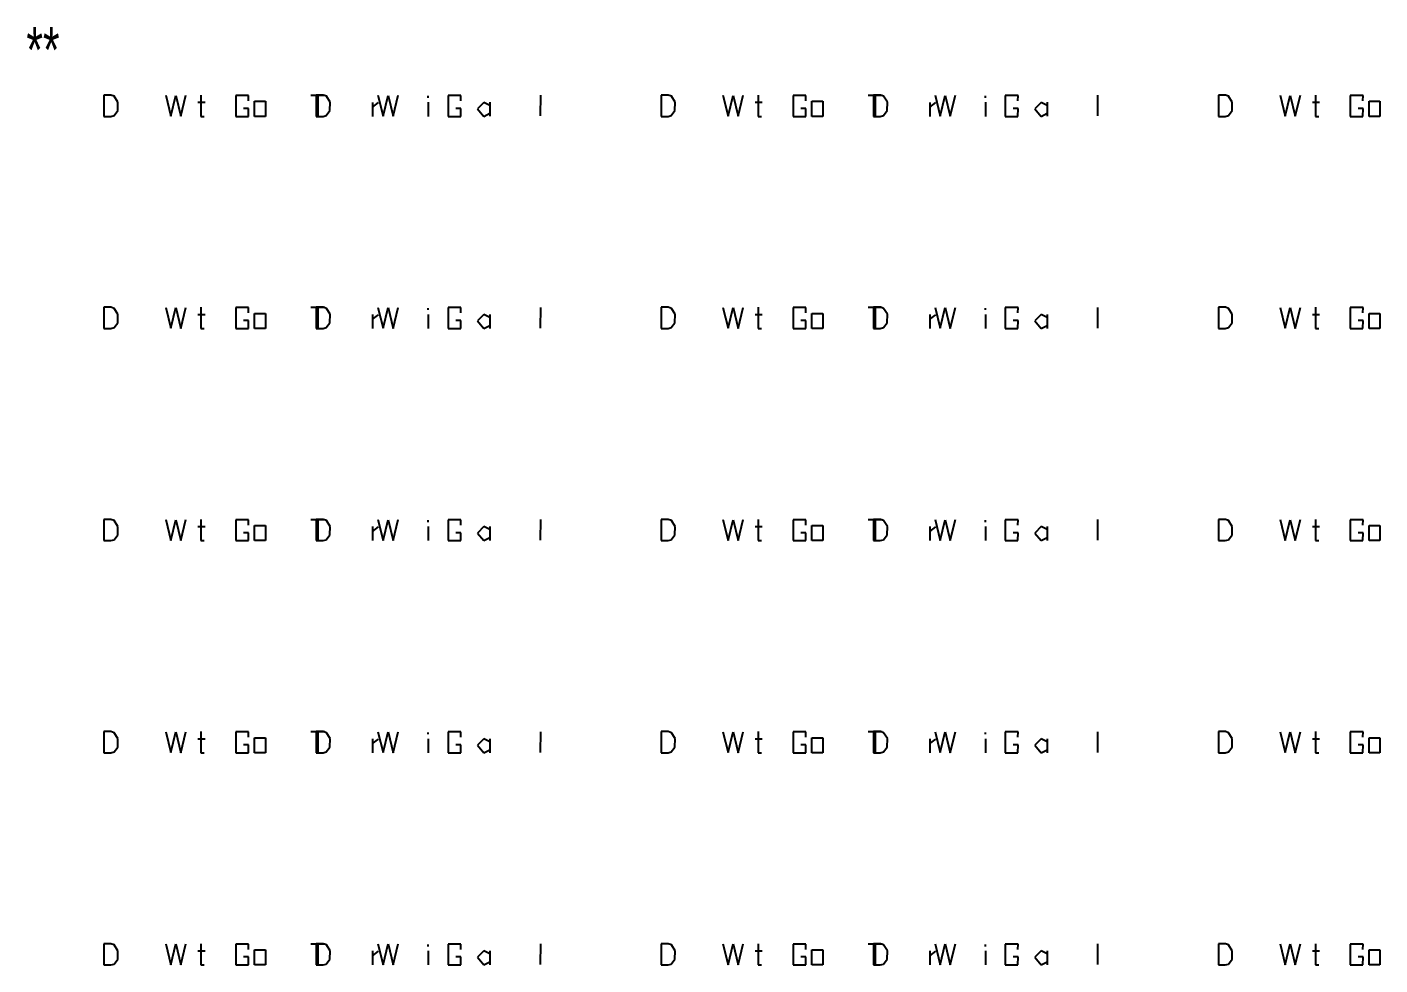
# Model space of a CAD drawing. Header units: millimetres. Extents: x 25 to 194, y 9 to 271.
# Drawn here: x 25.5 to 108.8, y 140.1 to 197.9 of the extents above; entities that cross this region are included whole.
import ezdxf

# ---------------------------------------------------------------- set-up
doc = ezdxf.new("R2010")
doc.units = ezdxf.units.MM
doc.layers.add('Z_entity', color=7, linetype='Continuous')
doc.layers.add('Z_text', color=7, linetype='Continuous')
doc.styles.get("Standard").update_dxf_attribs({"font": 'txt', "height": 1})

msp = doc.modelspace()

# ---------------------------------------------------------------- linework, layer by layer
at = {"color": 28, "true_color": 0x0d0d0d}
for p, q in [((42.943, 193.661), (43.808, 193.661)), ((43.373, 193.661), (43.373, 192.354)), ((50.162, 193.497), (50.162, 193.613)), ((57.072, 193.656), (57.067, 192.381)), ((46.731, 193.217), (46.731, 192.354)), ((46.741, 192.927), (47.108, 193.202)), ((50.157, 193.222), (50.157, 192.354)), ((53.598, 193.217), (53.207, 192.826)), ((53.207, 192.826), (53.588, 192.354)), ((53.588, 192.354), (53.96, 192.541)), ((53.96, 193.033), (53.598, 193.217)), ((53.955, 193.222), (53.955, 192.362)), ((77.265, 167.515), (78.129, 167.515)), ((77.694, 167.515), (77.694, 166.208)), ((91.394, 167.511), (91.389, 166.235)), ((81.053, 167.071), (81.053, 166.208)), ((81.063, 166.781), (81.43, 167.057)), ((84.479, 167.076), (84.479, 166.208)), ((84.484, 167.351), (84.484, 167.467)), ((87.92, 167.071), (87.528, 166.68)), ((87.528, 166.68), (87.91, 166.208)), ((88.282, 166.887), (87.92, 167.071)), ((88.277, 167.076), (88.277, 166.216)), ((87.91, 166.208), (88.282, 166.395)), ((42.943, 154.442), (43.808, 154.442)), ((43.373, 154.442), (43.373, 153.136)), ((50.162, 154.278), (50.162, 154.394)), ((57.072, 154.438), (57.067, 153.162)), ((46.731, 153.998), (46.731, 153.136)), ((46.741, 153.708), (47.108, 153.984)), ((50.157, 154.003), (50.157, 153.136)), ((53.598, 153.998), (53.207, 153.607)), ((53.207, 153.607), (53.588, 153.136)), ((53.588, 153.136), (53.96, 153.322)), ((53.96, 153.815), (53.598, 153.998)), ((53.955, 154.003), (53.955, 153.143))]:
    msp.add_line(p, q, dxfattribs=at)
at = {"color": 28, "true_color": 0x0a0a0a}
for p, q in [((98.84, 193.661), (98.835, 192.354)), ((99.268, 193.666), (98.84, 193.661)), ((99.462, 193.595), (99.268, 193.666)), ((99.691, 193.23), (99.462, 193.595)), ((102.642, 193.655), (102.952, 192.371)), ((102.952, 192.371), (103.262, 193.647)), ((103.262, 193.647), (103.571, 192.356)), ((103.571, 192.356), (103.881, 193.655)), ((104.812, 193.661), (104.812, 192.354)), ((107.747, 193.642), (106.958, 193.642)), ((106.958, 193.642), (106.958, 192.354)), ((107.738, 193.311), (107.747, 193.642)), ((99.458, 192.407), (99.683, 192.71)), ((99.683, 192.71), (99.691, 193.23)), ((104.622, 193.224), (105.064, 193.224)), ((107.747, 192.845), (107.433, 192.845)), ((107.738, 192.354), (107.747, 192.845)), ((108.11, 193.282), (108.783, 193.282)), ((108.11, 192.354), (108.11, 193.282)), ((108.783, 193.282), (108.783, 192.354)), ((98.835, 192.354), (99.258, 192.354)), ((99.258, 192.354), (99.458, 192.407)), ((104.812, 192.354), (105.017, 192.354)), ((106.958, 192.354), (107.738, 192.354)), ((108.783, 192.354), (108.11, 192.354)), ((64.518, 180.588), (64.514, 179.281)), ((64.946, 180.593), (64.518, 180.588)), ((65.141, 180.522), (64.946, 180.593)), ((65.37, 180.157), (65.141, 180.522)), ((65.362, 179.637), (65.37, 180.157)), ((68.32, 180.582), (68.63, 179.298)), ((68.63, 179.298), (68.94, 180.574)), ((68.94, 180.574), (69.25, 179.283)), ((69.25, 179.283), (69.56, 180.582)), ((70.3, 180.151), (70.742, 180.151)), ((70.49, 180.588), (70.49, 179.281)), ((73.425, 180.569), (72.636, 180.569)), ((72.636, 180.569), (72.636, 179.281)), ((73.417, 180.238), (73.425, 180.569)), ((73.788, 180.209), (74.461, 180.209)), ((73.788, 179.281), (73.788, 180.209)), ((74.461, 180.209), (74.461, 179.281)), ((77.591, 180.588), (77.587, 179.281)), ((78.019, 180.593), (77.591, 180.588)), ((78.214, 180.522), (78.019, 180.593)), ((78.443, 180.157), (78.214, 180.522)), ((78.434, 179.637), (78.443, 180.157)), ((81.393, 180.582), (81.703, 179.298)), ((81.703, 179.298), (82.013, 180.574)), ((82.013, 180.574), (82.323, 179.283)), ((82.323, 179.283), (82.633, 180.582)), ((86.498, 180.569), (85.709, 180.569)), ((85.709, 180.569), (85.709, 179.281)), ((86.49, 180.238), (86.498, 180.569)), ((64.514, 179.281), (64.937, 179.281)), ((64.937, 179.281), (65.136, 179.334)), ((65.136, 179.334), (65.362, 179.637)), ((70.49, 179.281), (70.696, 179.281)), ((72.636, 179.281), (73.417, 179.281)), ((73.425, 179.772), (73.112, 179.772)), ((73.417, 179.281), (73.425, 179.772)), ((74.461, 179.281), (73.788, 179.281)), ((77.587, 179.281), (78.009, 179.281)), ((78.009, 179.281), (78.209, 179.334)), ((78.209, 179.334), (78.434, 179.637)), ((85.709, 179.281), (86.49, 179.281)), ((86.498, 179.772), (86.184, 179.772)), ((86.49, 179.281), (86.498, 179.772)), ((30.197, 167.516), (30.192, 166.208)), ((30.624, 167.52), (30.197, 167.516)), ((30.819, 167.449), (30.624, 167.52)), ((33.999, 167.509), (34.309, 166.225)), ((34.309, 166.225), (34.619, 167.501)), ((34.619, 167.501), (34.928, 166.21)), ((34.928, 166.21), (35.238, 167.509)), ((36.169, 167.516), (36.169, 166.208)), ((39.104, 167.496), (38.315, 167.496)), ((38.315, 167.496), (38.315, 166.208)), ((39.095, 167.165), (39.104, 167.496)), ((43.27, 167.516), (43.265, 166.208)), ((43.697, 167.52), (43.27, 167.516)), ((43.892, 167.449), (43.697, 167.52)), ((47.072, 167.509), (47.382, 166.225)), ((47.382, 166.225), (47.691, 167.501)), ((47.691, 167.501), (48.001, 166.21)), ((48.001, 166.21), (48.311, 167.509)), ((52.177, 167.496), (51.388, 167.496)), ((51.388, 167.496), (51.388, 166.208)), ((52.168, 167.165), (52.177, 167.496)), ((31.048, 167.084), (30.819, 167.449)), ((31.04, 166.564), (31.048, 167.084)), ((35.979, 167.078), (36.421, 167.078)), ((39.104, 166.699), (38.79, 166.699)), ((39.095, 166.208), (39.104, 166.699)), ((39.466, 167.136), (40.14, 167.136)), ((39.466, 166.208), (39.466, 167.136)), ((40.14, 167.136), (40.14, 166.208)), ((44.121, 167.084), (43.892, 167.449)), ((44.113, 166.564), (44.121, 167.084)), ((52.177, 166.699), (51.863, 166.699)), ((52.168, 166.208), (52.177, 166.699)), ((30.192, 166.208), (30.615, 166.208)), ((30.615, 166.208), (30.815, 166.261)), ((30.815, 166.261), (31.04, 166.564)), ((36.169, 166.208), (36.374, 166.208)), ((38.315, 166.208), (39.095, 166.208)), ((40.14, 166.208), (39.466, 166.208)), ((43.265, 166.208), (43.688, 166.208)), ((43.688, 166.208), (43.888, 166.261)), ((43.888, 166.261), (44.113, 166.564)), ((51.388, 166.208), (52.168, 166.208)), ((98.84, 154.443), (98.835, 153.136)), ((99.268, 154.447), (98.84, 154.443)), ((99.462, 154.376), (99.268, 154.447)), ((99.691, 154.011), (99.462, 154.376)), ((102.642, 154.436), (102.952, 153.152)), ((102.952, 153.152), (103.262, 154.428)), ((103.262, 154.428), (103.571, 153.137)), ((103.571, 153.137), (103.881, 154.436)), ((104.812, 154.443), (104.812, 153.136)), ((107.747, 154.423), (106.958, 154.423)), ((106.958, 154.423), (106.958, 153.136)), ((107.738, 154.092), (107.747, 154.423)), ((99.458, 153.188), (99.683, 153.491)), ((99.683, 153.491), (99.691, 154.011)), ((104.622, 154.005), (105.064, 154.005)), ((107.747, 153.626), (107.433, 153.626)), ((107.738, 153.136), (107.747, 153.626)), ((108.11, 154.063), (108.783, 154.063)), ((108.11, 153.136), (108.11, 154.063)), ((108.783, 154.063), (108.783, 153.136)), ((98.835, 153.136), (99.258, 153.136)), ((99.258, 153.136), (99.458, 153.188)), ((104.812, 153.136), (105.017, 153.136)), ((106.958, 153.136), (107.738, 153.136)), ((108.783, 153.136), (108.11, 153.136)), ((64.518, 141.37), (64.514, 140.063)), ((64.946, 141.374), (64.518, 141.37)), ((65.141, 141.303), (64.946, 141.374)), ((65.37, 140.938), (65.141, 141.303)), ((65.362, 140.418), (65.37, 140.938)), ((68.32, 141.363), (68.63, 140.079)), ((68.63, 140.079), (68.94, 141.356)), ((68.94, 141.356), (69.25, 140.064)), ((69.25, 140.064), (69.56, 141.363)), ((70.3, 140.932), (70.742, 140.932)), ((70.49, 141.37), (70.49, 140.063)), ((73.425, 141.35), (72.636, 141.35)), ((72.636, 141.35), (72.636, 140.063)), ((73.417, 141.019), (73.425, 141.35)), ((73.788, 140.99), (74.461, 140.99)), ((73.788, 140.063), (73.788, 140.99)), ((74.461, 140.99), (74.461, 140.063)), ((77.591, 141.37), (77.587, 140.063)), ((78.019, 141.374), (77.591, 141.37)), ((78.214, 141.303), (78.019, 141.374)), ((78.443, 140.938), (78.214, 141.303)), ((78.434, 140.418), (78.443, 140.938)), ((81.393, 141.363), (81.703, 140.079)), ((81.703, 140.079), (82.013, 141.356)), ((82.013, 141.356), (82.323, 140.064)), ((82.323, 140.064), (82.633, 141.363)), ((86.498, 141.35), (85.709, 141.35)), ((85.709, 141.35), (85.709, 140.063)), ((86.49, 141.019), (86.498, 141.35)), ((64.514, 140.063), (64.937, 140.063)), ((64.937, 140.063), (65.136, 140.115)), ((65.136, 140.115), (65.362, 140.418)), ((70.49, 140.063), (70.696, 140.063)), ((72.636, 140.063), (73.417, 140.063)), ((73.425, 140.553), (73.112, 140.553)), ((73.417, 140.063), (73.425, 140.553)), ((74.461, 140.063), (73.788, 140.063)), ((77.587, 140.063), (78.009, 140.063)), ((78.009, 140.063), (78.209, 140.115)), ((78.209, 140.115), (78.434, 140.418)), ((85.709, 140.063), (86.49, 140.063)), ((86.498, 140.553), (86.184, 140.553)), ((86.49, 140.063), (86.498, 140.553))]:
    msp.add_line(p, q, dxfattribs=at)
at = {"layer": 'Z_entity', "color": 28, "true_color": 0x0e0e0e}
for p, q in [((64.518, 193.661), (64.514, 192.354)), ((64.946, 193.666), (64.518, 193.661)), ((65.141, 193.595), (64.946, 193.666)), ((65.37, 193.23), (65.141, 193.595)), ((68.32, 193.655), (68.63, 192.371)), ((68.63, 192.371), (68.94, 193.647)), ((68.94, 193.647), (69.25, 192.356)), ((69.25, 192.356), (69.56, 193.655)), ((70.49, 193.661), (70.49, 192.354)), ((73.425, 193.642), (72.636, 193.642)), ((72.636, 193.642), (72.636, 192.354)), ((73.417, 193.311), (73.425, 193.642)), ((77.591, 193.661), (77.587, 192.354)), ((78.019, 193.666), (77.591, 193.661)), ((78.214, 193.595), (78.019, 193.666)), ((78.443, 193.23), (78.214, 193.595)), ((81.393, 193.655), (81.703, 192.371)), ((81.703, 192.371), (82.013, 193.647)), ((82.013, 193.647), (82.323, 192.356)), ((82.323, 192.356), (82.633, 193.655)), ((86.498, 193.642), (85.709, 193.642)), ((85.709, 193.642), (85.709, 192.354)), ((86.49, 193.311), (86.498, 193.642)), ((65.136, 192.407), (65.362, 192.71)), ((65.362, 192.71), (65.37, 193.23)), ((70.3, 193.224), (70.742, 193.224)), ((73.425, 192.845), (73.112, 192.845)), ((73.417, 192.354), (73.425, 192.845)), ((73.788, 193.282), (74.461, 193.282)), ((73.788, 192.354), (73.788, 193.282)), ((74.461, 193.282), (74.461, 192.354)), ((78.209, 192.407), (78.434, 192.71)), ((78.434, 192.71), (78.443, 193.23)), ((86.498, 192.845), (86.184, 192.845)), ((86.49, 192.354), (86.498, 192.845)), ((64.514, 192.354), (64.937, 192.354)), ((64.937, 192.354), (65.136, 192.407)), ((70.49, 192.354), (70.696, 192.354)), ((72.636, 192.354), (73.417, 192.354)), ((74.461, 192.354), (73.788, 192.354)), ((77.587, 192.354), (78.009, 192.354)), ((78.009, 192.354), (78.209, 192.407)), ((85.709, 192.354), (86.49, 192.354)), ((30.197, 180.588), (30.192, 179.281)), ((30.624, 180.593), (30.197, 180.588)), ((30.819, 180.522), (30.624, 180.593)), ((31.048, 180.157), (30.819, 180.522)), ((31.04, 179.637), (31.048, 180.157)), ((33.999, 180.582), (34.309, 179.298)), ((34.309, 179.298), (34.619, 180.574)), ((34.619, 180.574), (34.928, 179.283)), ((34.928, 179.283), (35.238, 180.582)), ((35.979, 180.151), (36.421, 180.151)), ((36.169, 180.588), (36.169, 179.281)), ((39.104, 180.569), (38.315, 180.569)), ((38.315, 180.569), (38.315, 179.281)), ((39.095, 180.238), (39.104, 180.569)), ((39.466, 180.209), (40.14, 180.209)), ((39.466, 179.281), (39.466, 180.209)), ((40.14, 180.209), (40.14, 179.281)), ((43.27, 180.588), (43.265, 179.281)), ((43.697, 180.593), (43.27, 180.588)), ((43.892, 180.522), (43.697, 180.593)), ((44.121, 180.157), (43.892, 180.522)), ((44.113, 179.637), (44.121, 180.157)), ((47.072, 180.582), (47.382, 179.298)), ((47.382, 179.298), (47.691, 180.574)), ((47.691, 180.574), (48.001, 179.283)), ((48.001, 179.283), (48.311, 180.582)), ((52.177, 180.569), (51.388, 180.569)), ((51.388, 180.569), (51.388, 179.281)), ((52.168, 180.238), (52.177, 180.569)), ((30.192, 179.281), (30.615, 179.281)), ((30.615, 179.281), (30.815, 179.334)), ((30.815, 179.334), (31.04, 179.637)), ((36.169, 179.281), (36.374, 179.281)), ((38.315, 179.281), (39.095, 179.281)), ((39.104, 179.772), (38.79, 179.772)), ((39.095, 179.281), (39.104, 179.772)), ((40.14, 179.281), (39.466, 179.281)), ((43.265, 179.281), (43.688, 179.281)), ((43.688, 179.281), (43.888, 179.334)), ((43.888, 179.334), (44.113, 179.637)), ((51.388, 179.281), (52.168, 179.281)), ((52.177, 179.772), (51.863, 179.772)), ((52.168, 179.281), (52.177, 179.772)), ((98.84, 167.516), (98.835, 166.208)), ((99.268, 167.52), (98.84, 167.516)), ((99.462, 167.449), (99.268, 167.52)), ((102.642, 167.509), (102.952, 166.225)), ((102.952, 166.225), (103.262, 167.501)), ((103.262, 167.501), (103.571, 166.21)), ((103.571, 166.21), (103.881, 167.509)), ((104.812, 167.516), (104.812, 166.208)), ((107.747, 167.496), (106.958, 167.496)), ((106.958, 167.496), (106.958, 166.208)), ((107.738, 167.165), (107.747, 167.496)), ((99.691, 167.084), (99.462, 167.449)), ((99.683, 166.564), (99.691, 167.084)), ((104.622, 167.078), (105.064, 167.078)), ((107.747, 166.699), (107.433, 166.699)), ((107.738, 166.208), (107.747, 166.699)), ((108.11, 167.136), (108.783, 167.136)), ((108.11, 166.208), (108.11, 167.136)), ((108.783, 167.136), (108.783, 166.208)), ((98.835, 166.208), (99.258, 166.208)), ((99.258, 166.208), (99.458, 166.261)), ((99.458, 166.261), (99.683, 166.564)), ((104.812, 166.208), (105.017, 166.208)), ((106.958, 166.208), (107.738, 166.208)), ((108.783, 166.208), (108.11, 166.208)), ((64.518, 154.443), (64.514, 153.136)), ((64.946, 154.447), (64.518, 154.443)), ((65.141, 154.376), (64.946, 154.447)), ((65.37, 154.011), (65.141, 154.376)), ((68.32, 154.436), (68.63, 153.152)), ((68.63, 153.152), (68.94, 154.428)), ((68.94, 154.428), (69.25, 153.137)), ((69.25, 153.137), (69.56, 154.436)), ((70.49, 154.443), (70.49, 153.136)), ((73.425, 154.423), (72.636, 154.423)), ((72.636, 154.423), (72.636, 153.136)), ((73.417, 154.092), (73.425, 154.423)), ((77.591, 154.443), (77.587, 153.136)), ((78.019, 154.447), (77.591, 154.443)), ((78.214, 154.376), (78.019, 154.447)), ((78.443, 154.011), (78.214, 154.376)), ((81.393, 154.436), (81.703, 153.152)), ((81.703, 153.152), (82.013, 154.428)), ((82.013, 154.428), (82.323, 153.137)), ((82.323, 153.137), (82.633, 154.436)), ((86.498, 154.423), (85.709, 154.423)), ((85.709, 154.423), (85.709, 153.136)), ((86.49, 154.092), (86.498, 154.423)), ((65.136, 153.188), (65.362, 153.491)), ((65.362, 153.491), (65.37, 154.011)), ((70.3, 154.005), (70.742, 154.005)), ((73.425, 153.626), (73.112, 153.626)), ((73.417, 153.136), (73.425, 153.626)), ((73.788, 154.063), (74.461, 154.063)), ((73.788, 153.136), (73.788, 154.063)), ((74.461, 154.063), (74.461, 153.136)), ((78.209, 153.188), (78.434, 153.491)), ((78.434, 153.491), (78.443, 154.011)), ((86.498, 153.626), (86.184, 153.626)), ((86.49, 153.136), (86.498, 153.626)), ((64.514, 153.136), (64.937, 153.136)), ((64.937, 153.136), (65.136, 153.188)), ((70.49, 153.136), (70.696, 153.136)), ((72.636, 153.136), (73.417, 153.136)), ((74.461, 153.136), (73.788, 153.136)), ((77.587, 153.136), (78.009, 153.136)), ((78.009, 153.136), (78.209, 153.188)), ((85.709, 153.136), (86.49, 153.136)), ((30.197, 141.37), (30.192, 140.063)), ((30.624, 141.374), (30.197, 141.37)), ((30.819, 141.303), (30.624, 141.374)), ((31.048, 140.938), (30.819, 141.303)), ((31.04, 140.418), (31.048, 140.938)), ((33.999, 141.363), (34.309, 140.079)), ((34.309, 140.079), (34.619, 141.356)), ((34.619, 141.356), (34.928, 140.064)), ((34.928, 140.064), (35.238, 141.363)), ((35.979, 140.932), (36.421, 140.932)), ((36.169, 141.37), (36.169, 140.063)), ((39.104, 141.35), (38.315, 141.35)), ((38.315, 141.35), (38.315, 140.063)), ((39.095, 141.019), (39.104, 141.35)), ((39.466, 140.99), (40.14, 140.99)), ((39.466, 140.063), (39.466, 140.99)), ((40.14, 140.99), (40.14, 140.063)), ((43.27, 141.37), (43.265, 140.063)), ((43.697, 141.374), (43.27, 141.37)), ((43.892, 141.303), (43.697, 141.374)), ((44.121, 140.938), (43.892, 141.303)), ((44.113, 140.418), (44.121, 140.938)), ((47.072, 141.363), (47.382, 140.079)), ((47.382, 140.079), (47.691, 141.356)), ((47.691, 141.356), (48.001, 140.064)), ((48.001, 140.064), (48.311, 141.363)), ((52.177, 141.35), (51.388, 141.35)), ((51.388, 141.35), (51.388, 140.063)), ((52.168, 141.019), (52.177, 141.35)), ((30.192, 140.063), (30.615, 140.063)), ((30.615, 140.063), (30.815, 140.115)), ((30.815, 140.115), (31.04, 140.418)), ((36.169, 140.063), (36.374, 140.063)), ((38.315, 140.063), (39.095, 140.063)), ((39.104, 140.553), (38.79, 140.553)), ((39.095, 140.063), (39.104, 140.553)), ((40.14, 140.063), (39.466, 140.063)), ((43.265, 140.063), (43.688, 140.063)), ((43.688, 140.063), (43.888, 140.115)), ((43.888, 140.115), (44.113, 140.418)), ((51.388, 140.063), (52.168, 140.063)), ((52.177, 140.553), (51.863, 140.553)), ((52.168, 140.063), (52.177, 140.553))]:
    msp.add_line(p, q, dxfattribs=at)
at = {"layer": 'Z_entity', "color": 28, "true_color": 0x0b0b0b}
for p, q in [((77.265, 180.588), (78.129, 180.588)), ((77.694, 180.588), (77.694, 179.281)), ((81.053, 180.144), (81.053, 179.281)), ((81.063, 179.854), (81.43, 180.129)), ((84.479, 180.149), (84.479, 179.281)), ((84.484, 180.424), (84.484, 180.54)), ((87.92, 180.144), (87.528, 179.753)), ((88.282, 179.96), (87.92, 180.144)), ((88.277, 180.149), (88.277, 179.289)), ((91.394, 180.583), (91.389, 179.308)), ((87.528, 179.753), (87.91, 179.281)), ((87.91, 179.281), (88.282, 179.468)), ((42.943, 167.515), (43.808, 167.515)), ((43.373, 167.515), (43.373, 166.208)), ((57.072, 167.511), (57.067, 166.235)), ((46.731, 167.071), (46.731, 166.208)), ((46.741, 166.781), (47.108, 167.057)), ((50.157, 167.076), (50.157, 166.208)), ((50.162, 167.351), (50.162, 167.467)), ((53.598, 167.071), (53.207, 166.68)), ((53.207, 166.68), (53.588, 166.208)), ((53.96, 166.887), (53.598, 167.071)), ((53.955, 167.076), (53.955, 166.216)), ((53.588, 166.208), (53.96, 166.395)), ((77.265, 141.369), (78.129, 141.369)), ((77.694, 141.369), (77.694, 140.063)), ((81.053, 140.925), (81.053, 140.063)), ((81.063, 140.635), (81.43, 140.911)), ((84.479, 140.93), (84.479, 140.063)), ((84.484, 141.205), (84.484, 141.321)), ((87.92, 140.925), (87.528, 140.534)), ((88.282, 140.742), (87.92, 140.925)), ((88.277, 140.93), (88.277, 140.07)), ((91.394, 141.365), (91.389, 140.089)), ((87.528, 140.534), (87.91, 140.063)), ((87.91, 140.063), (88.282, 140.249))]:
    msp.add_line(p, q, dxfattribs=at)
at = {"layer": 'Z_text', "color": 28, "true_color": 0x0c0c0c}
for p, q in [((30.197, 193.661), (30.192, 192.354)), ((30.624, 193.666), (30.197, 193.661)), ((30.819, 193.595), (30.624, 193.666)), ((31.048, 193.23), (30.819, 193.595)), ((33.999, 193.655), (34.309, 192.371)), ((34.309, 192.371), (34.619, 193.647)), ((34.619, 193.647), (34.928, 192.356)), ((34.928, 192.356), (35.238, 193.655)), ((36.169, 193.661), (36.169, 192.354)), ((39.104, 193.642), (38.315, 193.642)), ((38.315, 193.642), (38.315, 192.354)), ((39.095, 193.311), (39.104, 193.642)), ((43.27, 193.661), (43.265, 192.354)), ((43.697, 193.666), (43.27, 193.661)), ((43.892, 193.595), (43.697, 193.666)), ((44.121, 193.23), (43.892, 193.595)), ((47.072, 193.655), (47.382, 192.371)), ((47.382, 192.371), (47.691, 193.647)), ((47.691, 193.647), (48.001, 192.356)), ((48.001, 192.356), (48.311, 193.655)), ((52.177, 193.642), (51.388, 193.642)), ((51.388, 193.642), (51.388, 192.354)), ((52.168, 193.311), (52.177, 193.642)), ((30.815, 192.407), (31.04, 192.71)), ((31.04, 192.71), (31.048, 193.23)), ((35.979, 193.224), (36.421, 193.224)), ((39.104, 192.845), (38.79, 192.845)), ((39.095, 192.354), (39.104, 192.845)), ((39.466, 193.282), (40.14, 193.282)), ((39.466, 192.354), (39.466, 193.282)), ((40.14, 193.282), (40.14, 192.354)), ((43.888, 192.407), (44.113, 192.71)), ((44.113, 192.71), (44.121, 193.23)), ((52.177, 192.845), (51.863, 192.845)), ((52.168, 192.354), (52.177, 192.845)), ((30.192, 192.354), (30.615, 192.354)), ((30.615, 192.354), (30.815, 192.407)), ((36.169, 192.354), (36.374, 192.354)), ((38.315, 192.354), (39.095, 192.354)), ((40.14, 192.354), (39.466, 192.354)), ((43.265, 192.354), (43.688, 192.354)), ((43.688, 192.354), (43.888, 192.407)), ((51.388, 192.354), (52.168, 192.354)), ((98.84, 180.588), (98.835, 179.281)), ((99.268, 180.593), (98.84, 180.588)), ((99.462, 180.522), (99.268, 180.593)), ((99.691, 180.157), (99.462, 180.522)), ((99.683, 179.637), (99.691, 180.157)), ((102.642, 180.582), (102.952, 179.298)), ((102.952, 179.298), (103.262, 180.574)), ((103.262, 180.574), (103.571, 179.283)), ((103.571, 179.283), (103.881, 180.582)), ((104.622, 180.151), (105.064, 180.151)), ((104.812, 180.588), (104.812, 179.281)), ((107.747, 180.569), (106.958, 180.569)), ((106.958, 180.569), (106.958, 179.281)), ((107.738, 180.238), (107.747, 180.569)), ((108.11, 180.209), (108.783, 180.209)), ((108.11, 179.281), (108.11, 180.209)), ((108.783, 180.209), (108.783, 179.281)), ((98.835, 179.281), (99.258, 179.281)), ((99.258, 179.281), (99.458, 179.334)), ((99.458, 179.334), (99.683, 179.637)), ((104.812, 179.281), (105.017, 179.281)), ((106.958, 179.281), (107.738, 179.281)), ((107.747, 179.772), (107.433, 179.772)), ((107.738, 179.281), (107.747, 179.772)), ((108.783, 179.281), (108.11, 179.281)), ((64.518, 167.516), (64.514, 166.208)), ((64.946, 167.52), (64.518, 167.516)), ((65.141, 167.449), (64.946, 167.52)), ((68.32, 167.509), (68.63, 166.225)), ((68.63, 166.225), (68.94, 167.501)), ((68.94, 167.501), (69.25, 166.21)), ((69.25, 166.21), (69.56, 167.509)), ((70.49, 167.516), (70.49, 166.208)), ((73.425, 167.496), (72.636, 167.496)), ((72.636, 167.496), (72.636, 166.208)), ((73.417, 167.165), (73.425, 167.496)), ((77.591, 167.516), (77.587, 166.208)), ((78.019, 167.52), (77.591, 167.516)), ((78.214, 167.449), (78.019, 167.52)), ((81.393, 167.509), (81.703, 166.225)), ((81.703, 166.225), (82.013, 167.501)), ((82.013, 167.501), (82.323, 166.21)), ((82.323, 166.21), (82.633, 167.509)), ((86.498, 167.496), (85.709, 167.496)), ((85.709, 167.496), (85.709, 166.208)), ((86.49, 167.165), (86.498, 167.496)), ((65.37, 167.084), (65.141, 167.449)), ((65.362, 166.564), (65.37, 167.084)), ((70.3, 167.078), (70.742, 167.078)), ((73.425, 166.699), (73.112, 166.699)), ((73.417, 166.208), (73.425, 166.699)), ((73.788, 167.136), (74.461, 167.136)), ((73.788, 166.208), (73.788, 167.136)), ((74.461, 167.136), (74.461, 166.208)), ((78.443, 167.084), (78.214, 167.449)), ((78.434, 166.564), (78.443, 167.084)), ((86.498, 166.699), (86.184, 166.699)), ((86.49, 166.208), (86.498, 166.699)), ((64.514, 166.208), (64.937, 166.208)), ((64.937, 166.208), (65.136, 166.261)), ((65.136, 166.261), (65.362, 166.564)), ((70.49, 166.208), (70.696, 166.208)), ((72.636, 166.208), (73.417, 166.208)), ((74.461, 166.208), (73.788, 166.208)), ((77.587, 166.208), (78.009, 166.208)), ((78.009, 166.208), (78.209, 166.261)), ((78.209, 166.261), (78.434, 166.564)), ((85.709, 166.208), (86.49, 166.208)), ((30.197, 154.443), (30.192, 153.136)), ((30.624, 154.447), (30.197, 154.443)), ((30.819, 154.376), (30.624, 154.447)), ((31.048, 154.011), (30.819, 154.376)), ((33.999, 154.436), (34.309, 153.152)), ((34.309, 153.152), (34.619, 154.428)), ((34.619, 154.428), (34.928, 153.137)), ((34.928, 153.137), (35.238, 154.436)), ((36.169, 154.443), (36.169, 153.136)), ((39.104, 154.423), (38.315, 154.423)), ((38.315, 154.423), (38.315, 153.136)), ((39.095, 154.092), (39.104, 154.423)), ((43.27, 154.443), (43.265, 153.136)), ((43.697, 154.447), (43.27, 154.443)), ((43.892, 154.376), (43.697, 154.447)), ((44.121, 154.011), (43.892, 154.376)), ((47.072, 154.436), (47.382, 153.152)), ((47.382, 153.152), (47.691, 154.428)), ((47.691, 154.428), (48.001, 153.137)), ((48.001, 153.137), (48.311, 154.436)), ((52.177, 154.423), (51.388, 154.423)), ((51.388, 154.423), (51.388, 153.136)), ((52.168, 154.092), (52.177, 154.423)), ((30.815, 153.188), (31.04, 153.491)), ((31.04, 153.491), (31.048, 154.011)), ((35.979, 154.005), (36.421, 154.005)), ((39.104, 153.626), (38.79, 153.626)), ((39.095, 153.136), (39.104, 153.626)), ((39.466, 154.063), (40.14, 154.063)), ((39.466, 153.136), (39.466, 154.063)), ((40.14, 154.063), (40.14, 153.136)), ((43.888, 153.188), (44.113, 153.491)), ((44.113, 153.491), (44.121, 154.011)), ((52.177, 153.626), (51.863, 153.626)), ((52.168, 153.136), (52.177, 153.626)), ((30.192, 153.136), (30.615, 153.136)), ((30.615, 153.136), (30.815, 153.188)), ((36.169, 153.136), (36.374, 153.136)), ((38.315, 153.136), (39.095, 153.136)), ((40.14, 153.136), (39.466, 153.136)), ((43.265, 153.136), (43.688, 153.136)), ((43.688, 153.136), (43.888, 153.188)), ((51.388, 153.136), (52.168, 153.136)), ((98.84, 141.37), (98.835, 140.063)), ((99.268, 141.374), (98.84, 141.37)), ((99.462, 141.303), (99.268, 141.374)), ((99.691, 140.938), (99.462, 141.303)), ((99.683, 140.418), (99.691, 140.938)), ((102.642, 141.363), (102.952, 140.079)), ((102.952, 140.079), (103.262, 141.356)), ((103.262, 141.356), (103.571, 140.064)), ((103.571, 140.064), (103.881, 141.363)), ((104.622, 140.932), (105.064, 140.932)), ((104.812, 141.37), (104.812, 140.063)), ((107.747, 141.35), (106.958, 141.35)), ((106.958, 141.35), (106.958, 140.063)), ((107.738, 141.019), (107.747, 141.35)), ((108.11, 140.99), (108.783, 140.99)), ((108.11, 140.063), (108.11, 140.99)), ((108.783, 140.99), (108.783, 140.063)), ((98.835, 140.063), (99.258, 140.063)), ((99.258, 140.063), (99.458, 140.115)), ((99.458, 140.115), (99.683, 140.418)), ((104.812, 140.063), (105.017, 140.063)), ((106.958, 140.063), (107.738, 140.063)), ((107.747, 140.553), (107.433, 140.553)), ((107.738, 140.063), (107.747, 140.553)), ((108.783, 140.063), (108.11, 140.063))]:
    msp.add_line(p, q, dxfattribs=at)
at = {"layer": 'Z_text', "color": 250, "true_color": 0x0f0f0f}
for p, q in [((77.265, 193.661), (78.129, 193.661)), ((77.694, 193.661), (77.694, 192.354)), ((84.484, 193.497), (84.484, 193.613)), ((91.394, 193.656), (91.389, 192.381)), ((81.053, 193.217), (81.053, 192.354)), ((81.063, 192.927), (81.43, 193.202)), ((84.479, 193.222), (84.479, 192.354)), ((87.92, 193.217), (87.528, 192.826)), ((87.528, 192.826), (87.91, 192.354)), ((87.91, 192.354), (88.282, 192.541)), ((88.282, 193.033), (87.92, 193.217)), ((88.277, 193.222), (88.277, 192.362)), ((42.943, 180.588), (43.808, 180.588)), ((43.373, 180.588), (43.373, 179.281)), ((46.731, 180.144), (46.731, 179.281)), ((46.741, 179.854), (47.108, 180.129)), ((50.157, 180.149), (50.157, 179.281)), ((50.162, 180.424), (50.162, 180.54)), ((53.598, 180.144), (53.207, 179.753)), ((53.96, 179.96), (53.598, 180.144)), ((53.955, 180.149), (53.955, 179.289)), ((57.072, 180.583), (57.067, 179.308)), ((53.207, 179.753), (53.588, 179.281)), ((53.588, 179.281), (53.96, 179.468)), ((77.265, 154.442), (78.129, 154.442)), ((77.694, 154.442), (77.694, 153.136)), ((84.484, 154.278), (84.484, 154.394)), ((91.394, 154.438), (91.389, 153.162)), ((81.053, 153.998), (81.053, 153.136)), ((81.063, 153.708), (81.43, 153.984)), ((84.479, 154.003), (84.479, 153.136)), ((87.92, 153.998), (87.528, 153.607)), ((87.528, 153.607), (87.91, 153.136)), ((87.91, 153.136), (88.282, 153.322)), ((88.282, 153.815), (87.92, 153.998)), ((88.277, 154.003), (88.277, 153.143)), ((42.943, 141.369), (43.808, 141.369)), ((43.373, 141.369), (43.373, 140.063)), ((46.731, 140.925), (46.731, 140.063)), ((46.741, 140.635), (47.108, 140.911)), ((50.157, 140.93), (50.157, 140.063)), ((50.162, 141.205), (50.162, 141.321)), ((53.598, 140.925), (53.207, 140.534)), ((53.96, 140.742), (53.598, 140.925)), ((53.955, 140.93), (53.955, 140.07)), ((57.072, 141.365), (57.067, 140.089)), ((53.207, 140.534), (53.588, 140.063)), ((53.588, 140.063), (53.96, 140.249))]:
    msp.add_line(p, q, dxfattribs=at)

# ---------------------------------------------------------------- texts
at = {"layer": 'Z_text', "color": 0, "width": 0.7}
msp.add_text('**', height=2.8073, dxfattribs=at).set_placement((25.416, 195.051))

doc.saveas('drawing.dxf')
